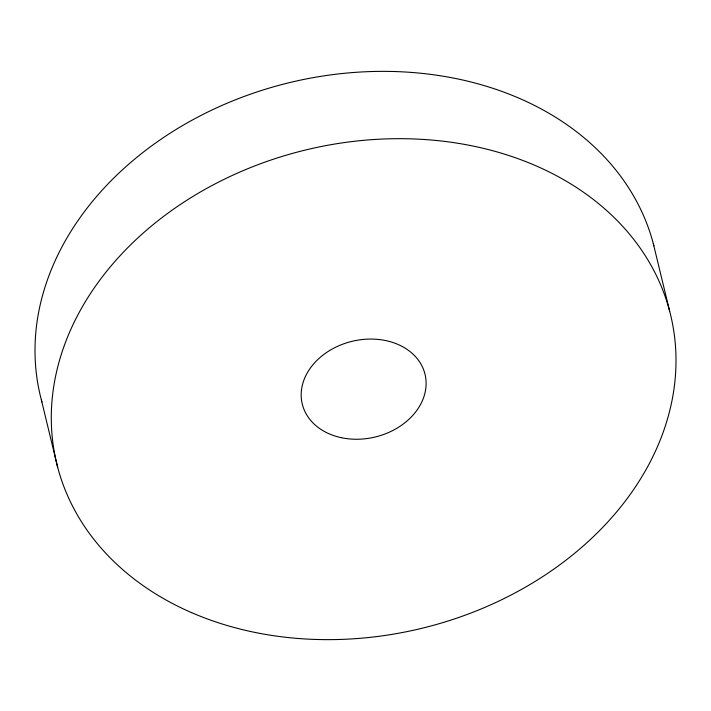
<?xml version="1.0" encoding="UTF-8"?>
<svg xmlns="http://www.w3.org/2000/svg" width="711" height="711" viewBox="0 0 711 711"><rect width="100%" height="100%" fill="white"/><g stroke="black" fill="none" stroke-linecap="round" stroke-linejoin="round"><path stroke-width="1.07" d="M653.347 243.784L669.638 311.107M41.362 399.893L57.653 467.216M41.931 401.982A315.808 246.122 -13.6 0 1 284.604 83.836A315.808 246.122 -13.6 0 1 653.889 245.882M191.641 612.651A315.808 246.122 -13.6 0 0 675.45 375.364A315.808 246.122 -13.6 0 0 223.832 179.465A315.808 246.122 -13.6 0 0 191.641 612.651M340.925 437.603A63.163 49.228 -13.6 0 0 425.4 375.986A63.163 49.228 -13.6 0 0 324.598 353.891A63.163 49.228 -13.6 0 0 340.925 437.603"/></g></svg>
